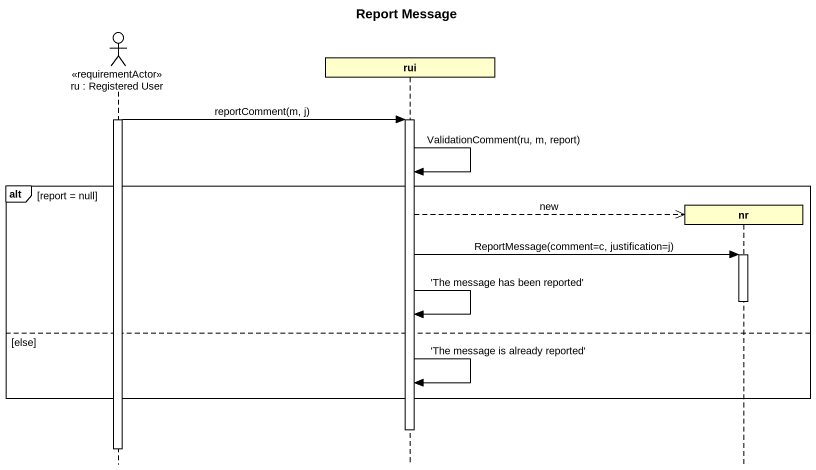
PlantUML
@startuml
title Report Message
hide footbox
actor "ru : Registered User" as ru <<requirementActor>>
participant rui
participant nr

activate ru
ru -> rui : reportComment(m, j)
activate rui
rui -> rui : ValidationComment(ru, m, report)
alt report = null
  rui -->> nr ** : new
  rui -> nr : ReportMessage(comment=c, justification=j)
  activate nr
  deactivate nr
  rui -> rui : 'The message has been reported'
else else
  rui -> rui : 'The message is already reported'
end
deactivate rui
deactivate ru
@enduml
